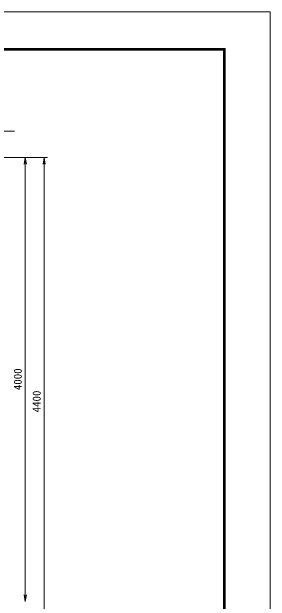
# Model space of a CAD drawing. Units: millimetres, scale not verified. Extents: x -6300 to 6300, y -4455 to 4455.
# Drawn here: x 3971 to 6300, y -854 to 4455 of the extents above; entities that cross this region are included whole.
import ezdxf
from ezdxf.enums import TextEntityAlignment as Align

# ---------------------------------------------------------------- set-up
doc = ezdxf.new("R2010")
doc.units = ezdxf.units.MM
doc.header["$LTSCALE"] = 30
for name, color, linetype, lineweight in [('0-0_D-STR-TXT', 7, 'Continuous', 9), ('0-1_D-TTL', 7, 'Continuous', 9), ('0-6_D-STR-DIM', 7, 'Continuous', 9), ('0-7_0', 7, 'Continuous', 9)]:
    doc.layers.add(name, color=color, linetype=linetype, lineweight=lineweight)
doc.styles.add('ＭＳ ゴシック', font='')
doc.styles.get('ＭＳ ゴシック').set_extended_font_data('MS Gothic')

# ---------------------------------------------------------------- blocks, each defined once
blk = doc.blocks.new('_Open')
at = {"layer": '0-7_0'}
blk.add_line((-30, 5), (0, 0), dxfattribs=at)
blk.add_lwpolyline([(-30, -5), (0, 0), (-30, 0)], dxfattribs=at)

msp = doc.modelspace()

# ---------------------------------------------------------------- linework, layer by layer
at = {"layer": '0-0_D-STR-TXT'}
msp.add_lwpolyline([(3994.27, 3380.93), (3190.39, 3380.93), (3108.27, 3055.26)], dxfattribs=at)
at = {"layer": '0-1_D-TTL', "color": 2, "lineweight": 18}
msp.add_lwpolyline([(-6300, 4455), (6300, 4455), (6300, -4455), (-6300, -4455)], close=True, dxfattribs=at)
at = {"layer": '0-1_D-TTL'}
for points in [[(-5895, 4125), (5895, 4125), (5895, -4125), (-5895, -4125)], [(-5891.25, 4121.25), (5891.25, 4121.25), (5891.25, -4121.25), (-5891.25, -4121.25)], [(-5887.5, 4117.5), (5887.5, 4117.5), (5887.5, -4117.5), (-5887.5, -4117.5)], [(-5883.75, 4113.75), (5883.75, 4113.75), (5883.75, -4113.75), (-5883.75, -4113.75)], [(-5880, 4110), (5880, 4110), (5880, -4110), (-5880, -4110)]]:
    msp.add_lwpolyline(points, close=True, dxfattribs=at)
at = {"layer": '0-6_D-STR-DIM'}
for p, q in [((3482.66, 3143.84), (4122.66, 3143.84)), ((3482.66, 3143.84), (4292.66, 3143.84)), ((4092.66, -796.16), (4092.66, 3083.84)), ((4262.66, -1196.16), (4262.66, 3083.84))]:
    msp.add_line(p, q, dxfattribs=at)

# ---------------------------------------------------------------- block references
at = {"layer": '0-6_D-STR-DIM', "xscale": 2, "yscale": 2}
for p, rotation in [((4092.66, 3143.84), 90), ((4262.66, 3143.84), 90), ((4092.66, -856.16), 270)]:
    msp.add_blockref('_Open', p, dxfattribs=dict(at, rotation=rotation))

# ---------------------------------------------------------------- texts
at = {"layer": '0-6_D-STR-DIM', "style": 'ＭＳ ゴシック'}
for s, p in [('4000', (4082.53, 1046.71)), ('4400', (4252.53, 846.71))]:
    msp.add_text(s, height=72.14, rotation=90, dxfattribs=at).set_placement(p, align=Align.BOTTOM_LEFT)

doc.saveas('drawing.dxf')
